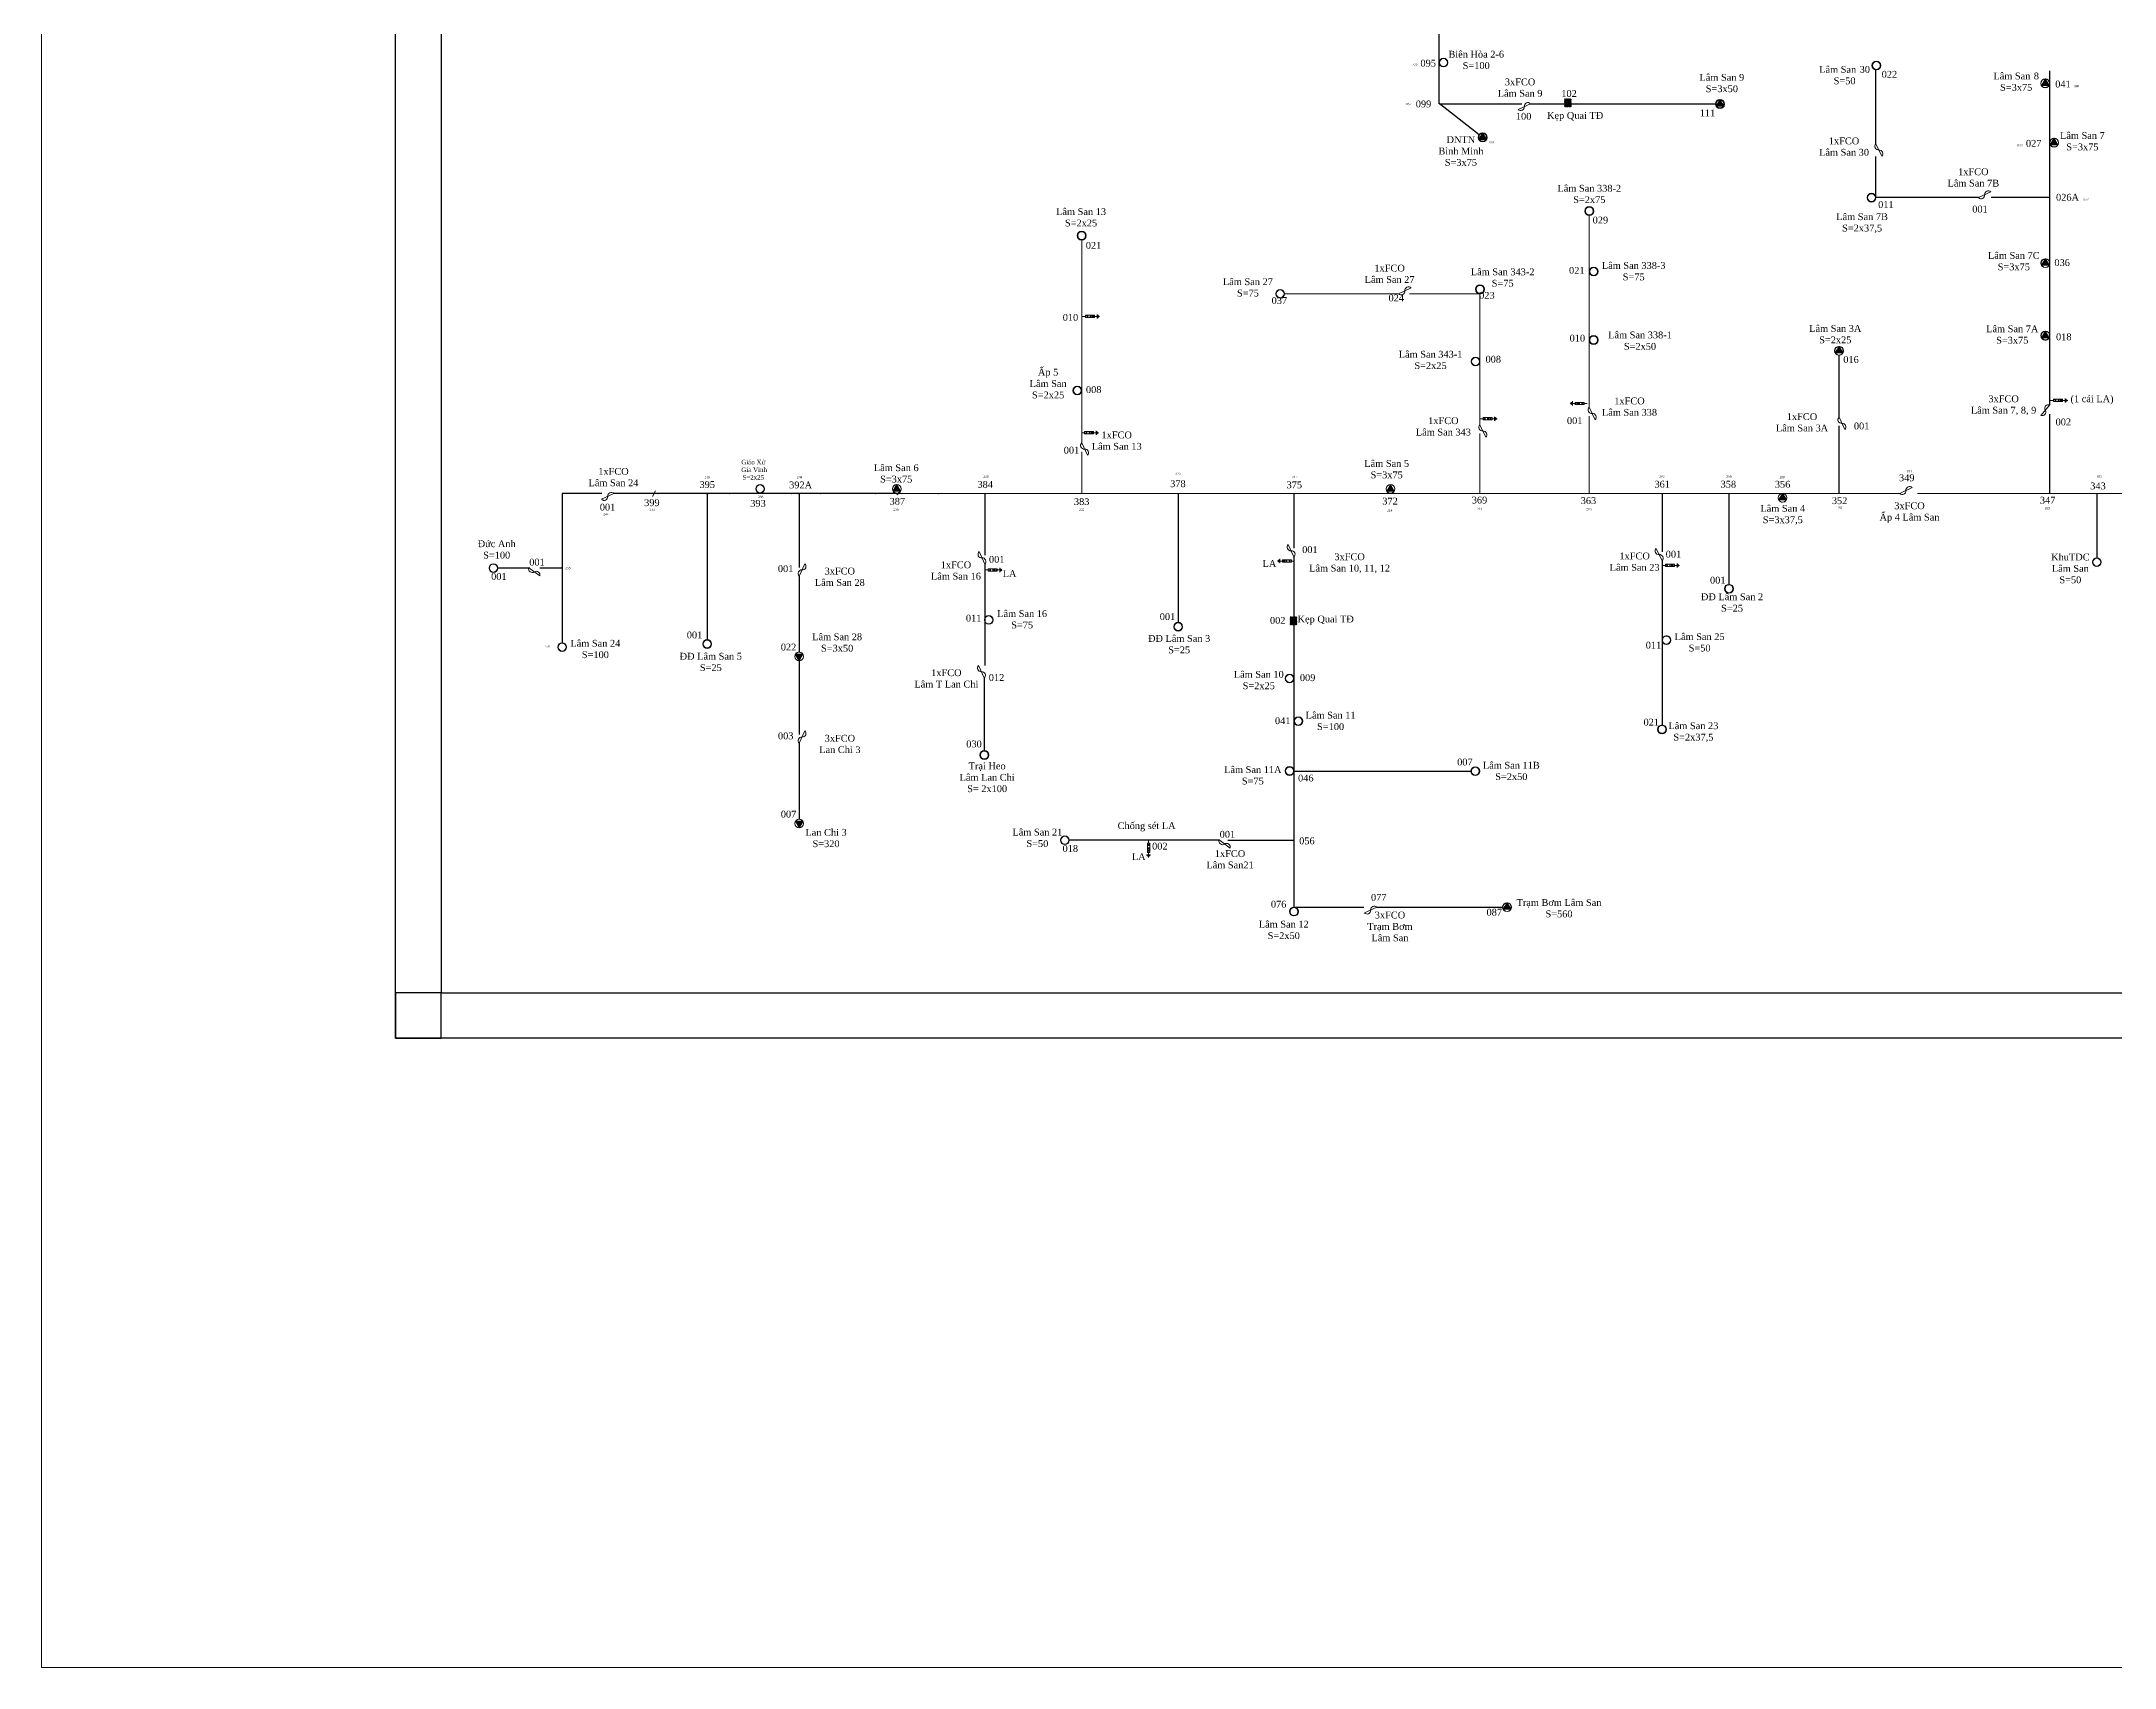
# Model space of a CAD drawing. Header units: inches. Extents: x 4393 to 9189, y -189 to 2360.
# Drawn here: x 7959.2 to 8186.6, y 425.7 to 604.1 of the extents above; entities that cross this region are included whole.
import ezdxf
from ezdxf.enums import TextEntityAlignment as Align

# ---------------------------------------------------------------- set-up
doc = ezdxf.new("R2010")
doc.units = ezdxf.units.IN
doc.header["$MEASUREMENT"] = 0
for name, color, linetype, lineweight in [('Day 22kV', 1, 'Continuous', 25), ('TBA', 5, 'Continuous', 18), ('Text', 7, 'Continuous', 15), ('Thiet bi', 3, 'Continuous', 18)]:
    doc.layers.add(name, color=color, linetype=linetype, lineweight=lineweight)
doc.styles.add('TimeNRoman', font='times.ttf')

# ---------------------------------------------------------------- blocks, each defined once
blk = doc.blocks.new('FCO')
at = {"color": 0}
blk.add_lwpolyline([(0, 0, 0.707499), (1.13, 0.53, -0.707499), (2.26, 1.05, -5.301682)], format="xyb", dxfattribs=at)
blk.add_lwpolyline([(0, 0), (2.26, 1.05)], dxfattribs=at)
blk = doc.blocks.new('TBA 1P')
h = blk.add_hatch(color=4)
h.set_gradient(color1=(0, 0, 255), one_color=1, tint=1, name='SPHERICAL')
h.paths.add_polyline_path([(0.8, 0.8, 1), (-0.8, 0.8, 1)])
h.paths.add_polyline_path([(-0.77, 0.8, -1), (0.77, 0.8, -1)], flags=16)
at = {"color": 0}
for radius in [0.8, 0.769, 0.759, 0.759, 0.748, 0.737, 0.726, 0.715]:
    blk.add_circle((0, 0.8), radius, dxfattribs=at)
blk = doc.blocks.new('TBA 3P')
h = blk.add_hatch(color=4)
h.set_gradient(color1=(0, 0, 255), one_color=1, tint=1, name='INVSPHERICAL')
h.paths.add_polyline_path([(-0.01, 1.58), (0, 1.6, 0.414214), (-0.8, 0.8, 0.131652), (-0.69, 0.4), (-0.68, 0.42, -0.12747), (-0.78, 0.8, -0.409402)])
h = blk.add_hatch(color=4)
h.set_gradient(color1=(0, 0, 255), one_color=1, tint=1, name='INVSPHERICAL')
h.paths.add_polyline_path([(0.8, 0.8, 1), (-0.8, 0.8, 1)])
h.paths.add_polyline_path([(-0.78, 0.8, -1), (0.78, 0.8, -1)], flags=16)
h = blk.add_hatch()
h.set_pattern_fill('AR-HBONE', color=4, scale=0.25, style=0)
h.paths.add_polyline_path([(0.69, 0.4), (0.67, 0.4, -0.566432), (-0.67, 0.4), (-0.69, 0.4, 0.57735)])
h = blk.add_hatch(color=4)
h.set_gradient(color1=(0, 0, 255), one_color=1, tint=1, name='SPHERICAL')
h.paths.add_polyline_path([(0, 1.6), (0.01, 1.58, -0.409402), (0.78, 0.8, -0.12747), (0.68, 0.42), (0.69, 0.4, 0.131652), (0.8, 0.8, 0.414214)])
at = {"color": 0}
blk.add_lwpolyline([(0, 1.6, 0, 1.39, 0), (0, 0.4, 0, 0, 0)], format="xyseb", dxfattribs=at)
blk.add_lwpolyline([(-0.69, 0.4), (0.69, 0.4), (0, 1.6)], close=True, dxfattribs=at)
for radius in [0.8, 0.778]:
    blk.add_circle((0, 0.8), radius, dxfattribs=at)
blk = doc.blocks.new('LA')
at = {"color": 0}
for p, q in [((0.33, -2.28), (0.53, -2.69)), ((0.33, -2.28), (0.74, -2.28)), ((0.33, -3.92), (0.33, -2.28)), ((0.33, -2.69), (0.74, -2.69)), ((0.33, -3.1), (0.74, -3.1)), ((0.33, -3.3), (0.74, -3.3)), ((0.33, -3.51), (0.74, -3.51)), ((0.33, -3.71), (0.74, -3.71)), ((0.52, -1.72), (0.52, -2.28)), ((0.53, -2.69), (0.74, -2.28)), ((0.74, -2.28), (0.74, -3.92)), ((0.88, -4.39), (0.14, -4.39)), ((0.22, -4.48), (0.8, -4.48)), ((0.3, -4.58), (0.72, -4.58)), ((0.74, -3.92), (0.33, -3.92)), ((0.38, -4.67), (0.64, -4.67)), ((0.46, -4.77), (0.56, -4.77)), ((0.53, -3.92), (0.53, -4.39))]:
    blk.add_line(p, q, dxfattribs=at)
blk = doc.blocks.new('4')
at = {"layer": 'Day 22kV', "color": 6}
for p, q in [((0, 0), (0, 841)), ((1149, 0), (0, 0))]:
    blk.add_line(p, q, dxfattribs=at)
blk = doc.blocks.new('7')
at = {"layer": 'Day 22kV', "color": 6}
for p, q in [((10, 10), (0, 10)), ((0, 10), (0, 0)), ((10, 0), (10, 10)), ((0, 0), (10, 0))]:
    blk.add_line(p, q, dxfattribs=at)
blk = doc.blocks.new('11')
at = {"layer": 'Day 22kV', "color": 6}
blk.add_lwpolyline([(1138.99, 829.51), (10, 829.49), (10, 8.51), (1138.99, 8.51), (1138.99, 829.51)], dxfattribs=at)
for name in ['4', '7']:
    blk.add_blockref(name, (0, -1.49), dxfattribs=at)

msp = doc.modelspace()

# ---------------------------------------------------------------- hatches: boundary and pattern name
at = {"layer": 'Text', "lineweight": 15}
h = msp.add_hatch(dxfattribs=at)
h.set_pattern_fill('ANSI38', color=4, scale=0.5, style=0)
h.set_pattern_definition([(45, (7983.277206, -290.48261), (-0.044194174, 0.044194174), []), (135, (7983.277206, -290.48261), (-0.1325825215, 0.044194174), [0.15625, -0.09375])])
h.paths.add_polyline_path([(8126.99, 597.82), (8126.26, 597.82), (8126.26, 596.92), (8126.99, 596.92)])
h = msp.add_hatch(dxfattribs=at)
h.set_pattern_fill('ANSI38', color=4, scale=0.5, style=0)
h.set_pattern_definition([(45, (7953.17372, -347.31187), (-0.044194174, 0.044194174), []), (135, (7953.17372, -347.31187), (-0.1325825215, 0.044194174), [0.15625, -0.09375])])
h.paths.add_polyline_path([(8096.88, 540.99), (8096.15, 540.99), (8096.15, 540.09), (8096.88, 540.09)])

# ---------------------------------------------------------------- linework, layer by layer
at = {"lineweight": 15}
msp.add_line((8179.46, 579.63), (8179.46, 579.63), dxfattribs=at)
at = {"color": 6, "lineweight": 30}
for p, q in [((8032.22, 554.5), (8032.22, 538.48)), ((8083.87, 554.5), (8083.87, 540.37)), ((8144.28, 554.52), (8144.28, 544.54))]:
    msp.add_line(p, q, dxfattribs=at)
at = {"layer": 'Day 22kV', "color": 6, "lineweight": 30}
for p, q in [((8171.64, 586.96), (8160.4, 586.96)), ((8179.46, 586.96), (8173.03, 586.96)), ((8096.57, 509.12), (8104.25, 509.12)), ((8105.66, 509.12), (8119.45, 509.12))]:
    msp.add_line(p, q, dxfattribs=at)
at = {"layer": 'Day 22kV', "color": 6, "lineweight": 15}
for p, q in [((8108.05, 576.42), (8095.54, 576.42)), ((8116.97, 576.42), (8109.23, 576.42))]:
    msp.add_line(p, q, dxfattribs=at)
at = {"layer": 'Day 22kV', "color": 6, "lineweight": 30}
for points in [[(8112.48, 597.27), (8112.48, 653.6)], [(8160.4, 592.87), (8160.4, 601.01)], [(8179.46, 564.19), (8179.46, 600.88)], [(8116.87, 593.85), (8112.48, 597.28)], [(8112.48, 597.27), (8121.55, 597.27)], [(8122.5, 597.27), (8142.82, 597.27)], [(8160.4, 586.93), (8160.4, 591.48)], [(8156.35, 562.88), (8156.35, 569.68)], [(8156.35, 554.51), (8156.35, 561.91)], [(8179.46, 554.5), (8179.46, 563.22)], [(8020.67, 554.5), (8016.32, 554.5)], [(8016.32, 554.5), (8016.32, 538.14)], [(8026.39, 554.5), (8021.99, 554.5)], [(8051.33, 554.5), (8026.39, 554.5)], [(8042.3, 554.48), (8042.3, 546.4)], [(8053.22, 554.5), (8051.33, 554.5)], [(8062.67, 554.5), (8062.67, 547.72)], [(8096.57, 554.51), (8096.57, 548.5)], [(8136.94, 554.52), (8136.94, 548.09)], [(8184.62, 554.51), (8184.62, 547.47)], [(8012.75, 546.32), (8009.26, 546.32)], [(8016.31, 546.3), (8013.87, 546.32)], [(8062.67, 546.76), (8062.67, 535.62)], [(8096.57, 547.54), (8096.57, 509.12)], [(8136.94, 547.12), (8136.94, 529.1)], [(8042.3, 545.44), (8042.3, 537.11)], [(8042.3, 536.15), (8042.3, 528.07)], [(8062.61, 534.27), (8062.61, 526.29)], [(8042.3, 527.1), (8042.31, 518.78)], [(8096.57, 524.04), (8115.97, 524.04)], [(8088.4, 516.46), (8071.93, 516.46)], [(8089.31, 516.46), (8096.59, 516.46)]]:
    msp.add_lwpolyline(points, dxfattribs=at)
at = {"layer": 'Day 22kV', "color": 6, "lineweight": 15}
for points in [[(8128.96, 563.96), (8128.96, 585.01)], [(8073.29, 560.06), (8073.29, 582.31)], [(8116.97, 562.04), (8116.97, 576.42)], [(8128.96, 554.51), (8128.96, 562.99)], [(8116.97, 554.51), (8116.97, 561.07)], [(8073.29, 554.52), (8073.29, 559.09)], [(8163.01, 554.52), (8053.03, 554.5)], [(8224.79, 554.5), (8164.95, 554.51)]]:
    msp.add_lwpolyline(points, dxfattribs=at)
for p in [(8026.81, 554.5), (8032.16, 554.5), (8034.66, 554.5), (8042.17, 554.5), (8044.67, 554.5), (8057.62, 554.5)]:
    msp.add_point(p, dxfattribs=at)
at = {"layer": 'Text', "color": 4}
for p, q in [((8026.55, 554.8), (8026.23, 554.19)), ((8053.4, 554.61), (8053.01, 554.37))]:
    msp.add_line(p, q, dxfattribs=at)
msp.add_lwpolyline([(7959.2, 1504.68), (8603.17, 1504.68), (8603.17, 425.7), (7959.2, 425.7)], close=True, dxfattribs=at)
at = {"layer": 'Text', "color": 6, "lineweight": 15}
for p in [(8032.3, 554.5), (8041.43, 554.5), (8050.67, 554.5)]:
    msp.add_point(p, dxfattribs=at)

# ---------------------------------------------------------------- block references
at = {"layer": 'Day 22kV', "color": 1, "lineweight": 30, "xscale": 0.5, "yscale": 0.5, "zscale": 0.5}
msp.add_blockref('11', (7998.04, 495.48), dxfattribs=at)
at = {"layer": 'TBA', "lineweight": 15, "yscale": 0.6037500000002183, "zscale": 0.6037500000001272}
for name, p, xscale in [('TBA 1P', (8112.97, 601.3), 0.6037500000002183), ('TBA 3P', (8178.97, 599.02), 0.6037500000002183), ('TBA 3P', (8143.3, 596.75), 0.6037500000002183), ('TBA 1P', (8143.3, 596.75), 0.6037500000002183), ('TBA 3P', (8117.27, 593.09), 0.6037500000002183), ('TBA 1P', (8117.27, 593.09), 0.6037500000002183), ('TBA 3P', (8179.94, 592.51), 0.6037500000002183), ('TBA 1P', (8159.91, 586.48), 0.6037500000002183), ('TBA 1P', (8128.96, 585.01), 0.6037500000002183), ('TBA 1P', (8073.29, 582.31), 0.6037500000002183), ('TBA 3P', (8178.98, 579.3), 0.6037500000002183), ('TBA 1P', (8129.44, 578.38), 0.6037500000002183), ('TBA 1P', (8095.06, 575.93), 0.6037500000002183), ('TBA 1P', (8116.97, 576.42), 0.6037500000002183), ('TBA 1P', (8129.44, 570.86), 0.6037500000002183), ('TBA 3P', (8156.35, 569.68), 0.6037500000002183), ('TBA 3P', (8178.98, 571.34), 0.6037500000002183), ('TBA 1P', (8116.49, 568.5), 0.6037500000002183), ('TBA 1P', (8072.81, 565.32), 0.6037500000002183), ('TBA 1P', (8038.02, 554.53), 0.6037500000002183), ('TBA 3P', (8053.01, 554.52), 0.6037500000002183), ('TBA 3P', (8107.16, 554.52), 0.6037500000002183), ('TBA 3P', (8150.16, 553.55), 0.6037500000002183), ('TBA 1P', (8184.62, 546.49), -0.6037500000002183), ('TBA 1P', (8144.28, 543.57), 0.6037500000002183), ('TBA 1P', (8063.1, 540.15), 0.6037500000002183), ('TBA 1P', (8083.87, 539.41), 0.6037500000002183), ('TBA 1P', (8137.42, 537.94), 0.6037500000002183), ('TBA 1P', (8032.22, 537.51), 0.6037500000002183), ('TBA 1P', (8096.09, 533.72), 0.6037500000002183), ('TBA 1P', (8097.05, 529.04), 0.6037500000002183), ('TBA 1P', (8136.94, 528.14), 0.6037500000002183), ('TBA 1P', (8062.61, 525.33), 0.6037500000002183), ('TBA 1P', (8096.09, 523.58), 0.6037500000002183), ('TBA 3P', (8119.94, 508.64), 0.6037500000002183), ('TBA 1P', (8096.57, 508.15), 0.6037500000002183)]:
    msp.add_blockref(name, p, dxfattribs=dict(at, xscale=xscale))
for name, p, xscale, rotation in [('TBA 1P', (8160.93, 601.46), 0.6037500000002183, 90), ('TBA 1P', (8008.29, 546.32), 0.6037500000002183, 270), ('TBA 1P', (8016.8, 537.65), 0.6037500000002183, 90), ('TBA 3P', (8042.3, 537.11), -0.6037499999999028, 180.017325509392), ('TBA 1P', (8116.94, 524.04), 0.6037500000002183, 90), ('TBA 3P', (8042.31, 518.78), -0.6037499999999028, 180.017325509392), ('TBA 1P', (8070.96, 516.46), 0.6037500000002183, 270)]:
    msp.add_blockref(name, p, dxfattribs=dict(at, xscale=xscale, rotation=rotation))
at = {"layer": 'Thiet bi', "lineweight": 15, "yscale": 0.6037500000002183}
for name, p, xscale, zscale, rotation in [('FCO', (8122.52, 597.27), 0.6037500000002183, 0.6037500000001272, 180), ('FCO', (8160.4, 592.87), 0.6037500000002183, 0.6037500000001272, 270), ('LA', (8072.34, 573.62), 0.6037500000002183, 0.6037500000001272, 90), ('LA', (8129.77, 564.7), 0.6037500000002183, 0.6037500000001272, 270), ('FCO', (8128.96, 563.96), 0.6037500000002183, 0.6037500000001272, 270), ('FCO', (8178.49, 563.07), 0.6037499999994679, 0.6037499999998882, 25.00000000002527), ('LA', (8178.51, 564.4), 0.6037500000002183, 0.6037500000001272, 90), ('FCO', (8116.97, 562.04), 0.6037500000002183, 0.6037500000001272, 270), ('LA', (8115.93, 562.39), 0.6037500000002183, 0.6037500000001272, 90), ('FCO', (8156.35, 562.88), 0.6037500000002183, 0.6037500000001272, 270), ('FCO', (8073.29, 560.06), 0.6037500000002183, 0.6037500000001272, 270), ('LA', (8072.23, 560.85), 0.6037500000002183, 0.6037500000001272, 90), ('FCO', (8164.37, 555.15), 0.6037500000002183, 0.6037500000001272, 180), ('FCO', (8021.99, 554.5), 0.6037500000002183, 0.6037500000001272, 180), ('FCO', (8062.67, 546.76), 0.6037500000002183, 0.6037500000001272, 90), ('FCO', (8096.57, 547.54), 0.6037500000002183, 0.6037500000001272, 90), ('FCO', (8136.94, 547.12), 0.6037500000002183, 0.6037500000001272, 90), ('FCO', (8012.64, 546.35), 0.6037499999997914, 0.6037499999999348, 298.4561984098968), ('FCO', (8042.3, 545.44), -0.6037500000002438, 0.6037500000001272, 270.0173255094028), ('LA', (8061.66, 545.8), 0.6037500000002183, 0.6037500000001272, 90), ('LA', (8097.67, 547.41), 0.6037500000002183, 0.6037500000001272, 270), ('LA', (8135.93, 546.3), 0.6037500000002183, 0.6037500000001272, 90), ('FCO', (8062.61, 534.27), 0.6037500000002183, 0.6037500000001272, 90), ('FCO', (8042.3, 527.1), -0.6037500000002438, 0.6037500000001272, 270.0173255094028), ('FCO', (8088.36, 516.49), 0.6037499999997914, 0.6037499999999348, 298.4561984098968), ('FCO', (8105.66, 509.12), 0.6037500000002183, 0.6037500000001272, 180)]:
    msp.add_blockref(name, p, dxfattribs=dict(at, xscale=xscale, zscale=zscale, rotation=rotation))
at = {"layer": 'Thiet bi', "lineweight": 15, "xscale": 0.6037500000002183, "yscale": 0.6037500000002183, "zscale": 0.6037500000001272}
for name, p in [('FCO', (8171.64, 586.96)), ('FCO', (8108.05, 576.42)), ('LA', (8080.31, 517.5))]:
    msp.add_blockref(name, p, dxfattribs=at)

# ---------------------------------------------------------------- texts
at = {"layer": 'Text', "color": 7, "lineweight": 15, "ltscale": 1.5, "style": 'TimeNRoman'}
for s, height, p in [('054', 0.25, (8109.98, 601.45)), ('022', 0.75, (8161.88, 600.12)), ('057', 0.25, (8109.19, 597.11)), ('001', 0.25, (8118.31, 592.91)), ('029', 0.75, (8130.18, 584.13)), ('011', 0.75, (8161.49, 585.83)), ('001', 0.75, (8171.81, 585.33)), ('021', 0.75, (8074.59, 581.35)), ('021', 0.75, (8127.59, 578.61)), ('037', 0.75, (8094.97, 575.3)), ('024', 0.75, (8107.79, 575.58)), ('023', 0.75, (8117.73, 575.87)), ('010', 0.75, (8072.06, 573.45)), ('010', 0.75, (8127.65, 571.17)), ('008', 0.75, (8118.43, 568.86)), ('016', 0.75, (8157.67, 568.83)), ('008', 0.75, (8074.61, 565.53)), ('(1 cái LA)', 0.75, (8184.1, 564.52)), ('001', 0.75, (8127.36, 562.12)), ('001', 0.75, (8158.83, 561.54)), ('002', 0.75, (8180.95, 561.98)), ('001', 0.75, (8072.17, 558.88)), ('191', 0.25, (8164.06, 556.83)), ('239', 0.25, (8032.22, 556.18)), ('236', 0.25, (8042.35, 556.16)), ('226', 0.25, (8062.79, 556.25)), ('220', 0.25, (8083.87, 556.52)), ('217', 0.25, (8096.67, 556.19)), ('203', 0.25, (8136.92, 556.25)), ('200', 0.25, (8144.27, 556.23)), ('198', 0.25, (8150.09, 556.18)), ('185', 0.25, (8184.87, 556.24)), ('243', 0.25, (8026.18, 552.59)), ('236', 0.25, (8038.09, 554)), ('229', 0.25, (8052.92, 552.58)), ('225', 0.25, (8073.29, 552.59)), ('214', 0.25, (8107.07, 552.52)), ('211', 0.25, (8116.9, 552.68)), ('205', 0.25, (8128.94, 552.66)), ('194', 0.25, (8156.35, 552.83)), ('189', 0.25, (8179.19, 552.78)), ('244', 0.25, (8021.11, 552.1)), ('001', 0.75, (8098.32, 547.97)), ('001', 0.75, (8138.19, 547.47)), ('001', 0.75, (8009.37, 545.03)), ('001', 0.75, (8013.55, 546.6)), ('255', 0.25, (8016.94, 546.19)), ('001', 0.75, (8063.97, 546.9)), ('LA', 0.75, (8065.38, 545.34)), ('LA', 0.75, (8093.88, 546.45)), ('001', 0.75, (8143.05, 544.62)), ('011', 0.75, (8061.44, 540.45)), ('001', 0.75, (8082.7, 540.62)), ('001', 0.75, (8030.83, 538.61)), ('002', 0.75, (8094.79, 540.21)), ('258', 0.25, (8014.64, 537.61)), ('011', 0.75, (8136, 537.49)), ('012', 0.75, (8063.95, 533.94)), ('009', 0.75, (8098.07, 533.92)), ('041', 0.75, (8095.34, 529.2)), ('021', 0.75, (8135.76, 529.04)), ('030', 0.75, (8061.48, 526.65)), ('007', 0.75, (8115.32, 524.67)), ('046', 0.75, (8097.87, 522.91)), ('002', 0.75, (8081.86, 515.44)), ('001', 0.75, (8089.27, 516.74)), ('056', 0.75, (8097.99, 516.02)), ('018', 0.75, (8072.04, 515.18)), ('LA', 0.75, (8079.55, 514.28)), ('076', 0.75, (8094.89, 509.07)), ('077', 0.75, (8105.87, 509.82)), ('087', 0.75, (8118.54, 508.19))]:
    msp.add_text(s, height=height, dxfattribs=at).set_placement(p, align=Align.CENTER)
at = {"layer": 'Text', "color": 3, "lineweight": 15, "ltscale": 1.5, "style": 'TimeNRoman'}
for s, height, p in [('095', 0.75, (8111.29, 601.34)), ('102', 0.75, (8126.74, 598.01)), ('080', 0.25, (8182.41, 599.06)), ('099', 0.75, (8110.78, 596.87)), ('100', 0.75, (8121.76, 595.51)), ('111', 0.75, (8141.92, 595.88)), ('053', 0.25, (8176.21, 592.58)), ('052', 0.25, (8183.43, 586.65)), ('036', 0.75, (8180.82, 579.46)), ('018', 0.75, (8181, 571.32)), ('395', 0.75, (8032.22, 555.11)), ('392A', 0.75, (8042.46, 555.07)), ('384', 0.75, (8062.71, 555.13)), ('378', 0.75, (8083.84, 555.2)), ('375', 0.75, (8096.61, 555.08)), ('361', 0.75, (8136.96, 555.15)), ('358', 0.75, (8144.21, 555.15)), ('356', 0.75, (8150.16, 555.14)), ('349', 0.75, (8163.78, 555.85)), ('343', 0.75, (8184.75, 554.96)), ('001', 0.75, (8021.29, 552.63)), ('399', 0.75, (8026.15, 553.12)), ('393', 0.75, (8037.79, 553.05)), ('387', 0.75, (8053.07, 553.27)), ('383', 0.75, (8073.29, 553.24)), ('372', 0.75, (8107.11, 553.29)), ('369', 0.75, (8116.92, 553.41)), ('363', 0.75, (8128.87, 553.35)), ('352', 0.75, (8156.41, 553.34)), ('347', 0.75, (8179.23, 553.39))]:
    msp.add_text(s, height=height, dxfattribs=at).set_placement(p, align=Align.CENTER)
at = {"layer": 'Text', "color": 0, "lineweight": 15, "ltscale": 1.5, "style": 'TimeNRoman'}
for s, p in [('041', (8180.91, 599.05)), ('027', (8177.7, 592.55)), ('026A', (8181.41, 586.63))]:
    msp.add_text(s, height=0.75, dxfattribs=at).set_placement(p, align=Align.CENTER)
at = {"layer": 'Text', "color": 7, "lineweight": 15, "ltscale": 1.5, "style": 'TimeNRoman'}
for s, p in [('001', (8040.82, 545.88)), ('022', (8041.14, 537.28)), ('003', (8040.83, 527.54)), ('007', (8041.14, 518.95))]:
    msp.add_text(s, height=0.75, rotation=0.0173, dxfattribs=at).set_placement(p, align=Align.CENTER)
at = {"layer": 'Text', "color": 7, "lineweight": 15, "ltscale": 1.5, "attachment_point": 5, "style": 'TimeNRoman'}
for s, insert, char_height, width in [('Biên Hòa 2-6\\PS=100', (8116.56, 602.07), 0.75, 6.3015), ('Lâm San 9\\PS=3x50', (8143.5, 599.53), 0.75, 13.9684), ('{\\C3;Lâm San\\H1.333x; \\H0.7502x;30\\PS=50}', (8156.96, 600.4), 0.75, 6.3015), ('Lâm San{\\H1.333X; }8\\PS=3x75', (8175.78, 599.68), 0.75, 6.3015), ('3xFCO \\PLâm San 9', (8121.37, 599.03), 0.75, 13.9684), ('Kẹp Quai TĐ', (8127.41, 595.86), 0.75, 7.0291), ('Lâm San 7\\PS=3x75', (8183.04, 593.15), 0.75, 6.3015), ('1xFCO\\PLâm San 7B', (8171.08, 589.17), 0.75, 6.4006), ('Lâm San 338-2\\PS=2x75', (8128.96, 587.36), 0.75, 8.5), ('Lâm San 13\\PS=2x25', (8073.22, 584.8), 0.75, 8.5), ('Lâm San 7B\\PS=2x37,5', (8158.88, 584.16), 0.75, 6.3015), ('Lâm San 338-3\\PS=75', (8133.83, 578.89), 0.75, 8.5), ('Lâm San 7C\\PS=3x75', (8175.52, 579.99), 0.75, 6.3015), ('Lâm San 27\\PS=75 ', (8091.52, 577.11), 0.75, 5.3967), ('1xFCO\\PLâm San 27', (8107.06, 578.6), 0.75, 6.4006), ('Lâm San 343-2\\PS=75', (8119.46, 578.19), 0.75, 8.5), ('Lâm San 7A\\PS=3x75', (8175.35, 571.94), 0.75, 6.3015), ('Lâm San 338-1\\PS=2x50', (8134.52, 571.27), 0.75, 8.5), ('Ấp 5\\PLâm San\\PS=2x25', (8069.61, 566.56), 0.75, 8.5), ('Lâm San 343-1\\PS=2x25', (8111.55, 569.15), 0.75, 8.5), ('1xFCO\\PLâm San 338', (8133.37, 564.03), 0.75, 8.5), ('3xFCO\\PLâm San 7, 8, 9', (8174.4, 564.18), 0.75, 8.5), ('1xFCO\\PLâm San 343', (8112.96, 561.86), 0.75, 6.4006), ('1xFCO\\PLâm San 3A', (8152.29, 562.31), 0.75, 17.8833), ('1xFCO\\PLâm San 13', (8077.13, 560.3), 0.75, 8.5), ('{\\C3;Giáo Xứ\\P Gia Vinh\\P}S=2x25', (8037.27, 557.11), 0.5, 10.8589), ('Lâm San 6\\PS=3x75', (8052.95, 556.7), 0.75, 6.3015), ('Lâm San 5\\PS=3x75', (8106.74, 557.17), 0.75, 6.3015), ('Lâm San 4\\PS=3x37,5', (8150.18, 552.16), 0.75, 6.3015), ('3xFCO\\PLâm San 10, 11, 12', (8102.67, 546.85), 0.75, 8.5), ('1xFCO\\PLâm San 23', (8133.93, 547.02), 0.75, 6.4006), ('KhuTDC \\PLâm San\\PS=50', (8181.72, 546.28), 0.75, 15.5908), ('1xFCO\\PLâm San 16', (8059.5, 546.05), 0.75, 6.4006), ('Lâm San 16\\PS=75', (8066.76, 540.7), 0.75, 52.5987), ('Kẹp Quai TĐ', (8100.05, 540.61), 0.75, 7.0291), ('1xFCO\\PLâm T Lan Chi', (8058.45, 534.21), 0.75, 8.5), ('Lâm San 10\\PS=2x25', (8092.71, 534.03), 0.75, 8.5), ('Lâm San 11\\PS=100', (8100.59, 529.55), 0.75, 6.3015), ('Trại Heo \\PLâm Lan Chi\\PS= 2x100', (8062.92, 523.36), 0.75, 8.5), ('Lâm San 11A\\PS=75', (8092.06, 523.58), 0.75, 6.3015), ('Lâm San 11B\\PS=2x50', (8120.41, 524.06), 0.75, 6.3015), ('Chống sét LA', (8080.41, 517.94), 0.75, 6.8946), ('1xFCO\\PLâm San21', (8089.56, 514.37), 0.75, 8.5), ('Lâm San 12\\PS=2x50', (8095.45, 506.62), 0.75, 6.3015), ('3xFCO\\PTrạm Bơm \\PLâm San', (8107.1, 507), 0.75, 8.5)]:
    msp.add_mtext(s, dxfattribs=dict(at, insert=insert, char_height=char_height, width=width))
at = {"layer": 'Text', "color": 3, "lineweight": 15, "ltscale": 1.5, "char_height": 0.75, "attachment_point": 5, "style": 'TimeNRoman'}
for s, insert, width in [('DNTN\\PBình Minh \\PS=3x75', (8114.88, 592.07), 9.0926), ('1xFCO\\PLâm San 30', (8156.9, 592.56), 6.4006), ('Lâm San 3A\\PS=2x25', (8155.94, 571.98), 6.3015), ('1xFCO\\PLâm San 24', (8021.94, 556.3), 8.5), ('Đức Anh\\PS=100', (8009.13, 548.36), 6.3015), ('ĐĐ Lâm San 2\\PS=25', (8144.62, 542.54), 23.3017), ('ĐĐ Lâm San 3\\PS=25', (8083.98, 537.97), 8.5), ('Lâm San 25\\PS=50', (8141.06, 538.17), 6.3015), ('Lâm San 24\\PS=100', (8019.95, 537.44), 8.5), ('ĐĐ Lâm San 5\\PS=25', (8032.61, 536.02), 8.5), ('Lâm San 23\\PS=2x37,5', (8140.38, 528.31), 6.3015), ('Lâm San 21\\PS=50', (8068.43, 516.72), 6.3015), ('Trạm Bơm Lâm San\\PS=560', (8125.64, 509), 12.3198)]:
    msp.add_mtext(s, dxfattribs=dict(at, insert=insert, width=width))
at = {"layer": 'Text', "color": 2, "lineweight": 15, "ltscale": 1.5, "insert": (8164.08, 552.41), "char_height": 0.75, "width": 8.5, "attachment_point": 5, "style": 'TimeNRoman'}
msp.add_mtext('3xFCO\\PẤp 4 Lâm San ', dxfattribs=at)
at = {"layer": 'Text', "color": 7, "lineweight": 15, "ltscale": 1.5, "char_height": 0.75, "width": 13.6235, "attachment_point": 5, "rotation": 0.0173, "style": 'TimeNRoman'}
for s, insert in [('3xFCO\\PLâm San 28', (8046.76, 545.36)), ('3xFCO\\PLan Chi 3', (8046.77, 527.02))]:
    msp.add_mtext(s, dxfattribs=dict(at, insert=insert))
at = {"layer": 'Text', "color": 3, "lineweight": 15, "ltscale": 1.5, "char_height": 0.75, "attachment_point": 5, "rotation": 0.0173, "style": 'TimeNRoman'}
for s, insert, width in [('Lâm San 28\\PS=3x50', (8046.47, 538.15), 6.3015), ('Lan Chi 3\\PS=320', (8045.25, 516.7), 13.6235)]:
    msp.add_mtext(s, dxfattribs=dict(at, insert=insert, width=width))

doc.saveas('drawing.dxf')
